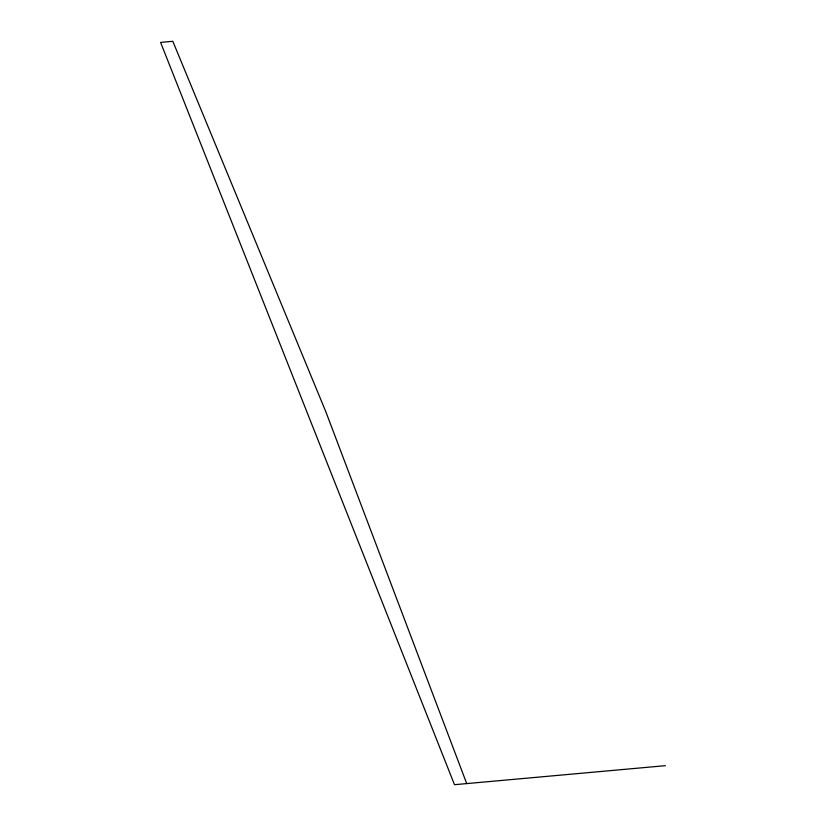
<?xml version="1.0" encoding="UTF-8"?>
<svg xmlns="http://www.w3.org/2000/svg" width="826" height="826" viewBox="0 0 826 826"><rect width="100%" height="100%" fill="white"/><g stroke="black" fill="none" stroke-linecap="round" stroke-linejoin="round"><path stroke-width="1.24" d="M665.405 765.671L454.496 784.7L160.595 42.405L172.82 41.3L325.888 411.895L466.721 783.595"/></g></svg>
